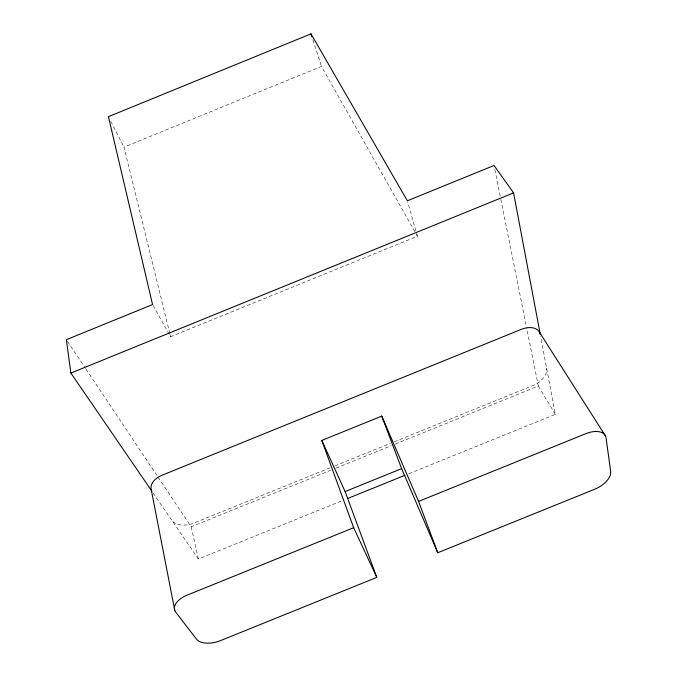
<?xml version="1.0" encoding="UTF-8"?>
<svg xmlns="http://www.w3.org/2000/svg" width="677" height="677" viewBox="0 0 677 677"><rect width="100%" height="100%" fill="white"/><g stroke="black" fill="none" stroke-linecap="round" stroke-linejoin="round"><path stroke-width="0.51" stroke-dasharray="3.38 2.54" d="M169.834 333.643L123.967 147.112L321.465 66.422L415.873 233.497M153.087 305.496L170.587 336.723L417.43 236.256L407.647 201.805M330.021 467.858L193.825 523.093A17.399 10.73 -14.7 0 1 172.313 520.977L171.873 520.401M334.887 465.886L390.426 443.359M394.319 441.785L532.867 385.594A17.441 10.781 -28.8 0 0 546.644 368.373M158.079 477.175L191.21 526.824L331.028 470.126M335.894 468.154L391.314 445.678M395.207 444.104L538.342 386.051L526.588 327.558M153.07 492.983L198.386 558.999L341.538 500.988M408.832 473.714L555.343 414.341L540.627 336.486M67.497 341.436L85.497 368.406M86.081 369.278L157.496 476.303M538.342 386.051L555.343 414.341M416.389 234.42L417.43 236.256M110.783 121.276L123.967 147.112M312.892 39.774L321.465 66.422M170.088 334.675L170.587 336.723M191.21 526.824L198.386 558.999M494.853 169.597L500.625 198.327M500.836 199.351L526.384 326.534"/><path stroke-width="1.02" d="M540.178 333.905L513.589 192.869L494.032 165.493L407.359 200.798L310.988 33.85L108.43 116.664L152.57 304.574L66.338 339.693L70.873 373.069L151.919 491.24M70.873 373.069L513.589 192.869M353.656 527.705L186.987 595.21A20.005 11.179 -15.2 0 0 175.758 612.169L196.474 639.147A19.227 10.375 -15.8 0 0 220.397 640.67L376.81 577.388L353.656 527.705L321.803 440.439L381.76 416.11L418.589 501.403L437.74 552.737L594.66 489.251A19.286 10.426 -27.7 0 0 610.662 471.531L606.067 437.917A20.073 11.247 -28.3 0 0 585.842 433.661L418.589 501.403M321.803 440.439L345.118 491.553L401.639 468.636L381.76 416.11M347.386 498.619L404.922 475.296M539.561 332.407L605.466 435.92M401.639 468.636L437.74 552.737M345.118 491.553L376.81 577.388M310.988 33.85L311.945 36.812M174.759 610.341L151.174 489.319A18.034 11.484 -13.9 0 1 162.15 475.178L521.256 329.377A18.084 11.543 -29.6 0 1 540.246 334.43"/></g></svg>
